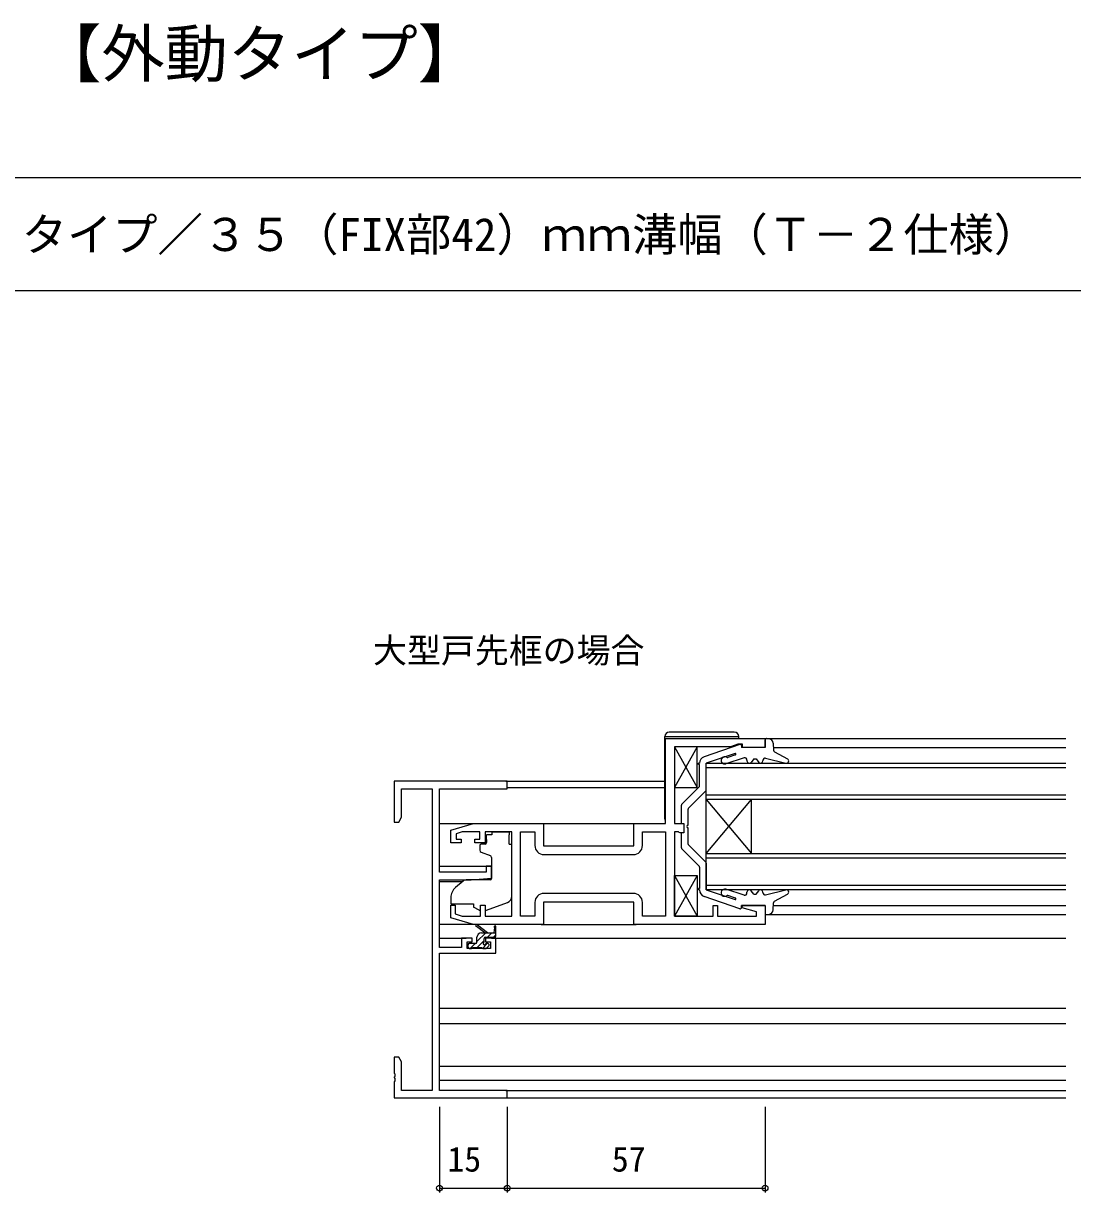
# Model space of a CAD drawing. Units: millimetres, scale not verified. Extents: x -437 to 438, y -281 to 278.
# Drawn here: x -168.8 to 63.2, y 19.6 to 278.3 of the extents above; entities that cross this region are included whole.
import ezdxf
from ezdxf.enums import TextEntityAlignment as Align

# ---------------------------------------------------------------- set-up
doc = ezdxf.new("R2010")
doc.units = ezdxf.units.MM
doc.header["$LTSCALE"] = 2
for name, color, linetype in [('0-1_USER1', 3, 'Continuous'), ('0-2_YKK_11', 7, 'Continuous'), ('0-3_YKK_12', 2, 'Continuous'), ('0-4_YKK_13', 4, 'Continuous'), ('0-6_YKK_D', 6, 'Continuous'), ('0-7_YKK_ZWAK', 7, 'Continuous')]:
    doc.layers.add(name, color=color, linetype=linetype)
doc.styles.add('ＭＳ ゴシック', font='')
doc.styles.get('ＭＳ ゴシック').set_extended_font_data('MS Gothic')

msp = doc.modelspace()

# ---------------------------------------------------------------- linework, layer by layer
at = {"layer": '0-2_YKK_11'}
for p, q in [((-53.7, 94.4), (-33.9, 94.4)), ((-33.9, 85.8), (-53.7, 85.8))]:
    msp.add_line(p, q, dxfattribs=at)
for points in [[(-4.8, 78.9), (-33.8, 78.9), (-33.8, 83.9), (-53.8, 83.9), (-53.8, 78.9), (-69.3, 78.9), (-74.3, 80.4), (-74.3, 83.2), (-73.3, 83.2), (-73.3, 81.248), (-71.805, 80.8), (-67.7, 80.8), (-67.7, 83.2), (-66.7, 83.2), (-66.7, 80.8), (-60.8, 80.8), (-60.8, 99.4), (-66.7, 99.4), (-66.7, 97), (-69, 97), (-69, 97.8), (-67.9, 97.8), (-67.9, 99.4), (-71.805, 99.4), (-73.1, 99.012), (-73.1, 97.8), (-72, 97.8), (-72, 97), (-74.3, 97), (-74.3, 99.8), (-69.3, 101.3), (-53.8, 101.3), (-53.8, 96.3), (-33.8, 96.3), (-33.8, 101.3), (-26.8, 101.3), (-26.8, 120.1), (-4.8, 120.1), (-4.8, 118.1), (-9.8, 118.1)], [(-9.8, 118.1), (-9.8, 118.8), (-10.8, 118.8), (-12.448, 118.2), (-24.8, 118.2), (-24.8, 101.3), (-22.8, 101.3), (-22.8, 99.2), (-23.6, 99.2), (-23.773, 99.3), (-23.946, 99.4), (-24.8, 99.4), (-24.8, 80.8), (-16.3, 80.8), (-16.3, 83.1), (-15.3, 83.1), (-15.3, 80.8), (-6.7, 80.8), (-6.7, 81.739), (-9.829, 82.578), (-9.761, 83.1), (-4.8, 83.1), (-4.8, 78.9)], [(-76.8, 108.97), (-61.8, 108.97), (-61.8, 110.6), (-86.8, 110.6), (-86.8, 101.6), (-85.8, 101.6), (-85.17, 102.691), (-85.17, 108.97), (-78.43, 108.97)], [(-78.43, 108.97), (-78.43, 42.23), (-85.17, 42.23), (-85.17, 48.509), (-85.8, 49.6), (-86.8, 49.6), (-86.8, 46.058), (-86.68, 45.875), (-86.68, 45.325), (-86.8, 45.142), (-86.8, 45.058), (-86.68, 44.875), (-86.68, 44.325), (-86.8, 44.142), (-86.8, 40.6), (-61.8, 40.6), (-61.8, 42.23), (-76.8, 42.23), (-76.8, 72.6), (-64.3, 72.6), (-64.3, 75.9), (-66.6, 75.9), (-66.6, 75.1), (-65.5, 75.1), (-65.5, 73.6), (-70.7, 73.6), (-70.7, 75.1), (-69.6, 75.1), (-69.6, 75.9), (-71.9, 75.9), (-71.9, 73.8), (-76.8, 73.8), (-76.8, 88.8), (-69.8, 88.8), (-65.3, 89.194), (-65.3, 91.8), (-66.5, 91.8), (-66.5, 90.5), (-76.8, 90.5), (-76.8, 108.97)], [(-55.7, 83.8), (-55.7, 80.8), (-58.9, 80.8), (-58.9, 99.4), (-55.7, 99.4), (-55.7, 96.4)], [(-31.9, 96.4), (-31.9, 99.4), (-26.8, 99.4), (-26.8, 80.8), (-31.9, 80.8), (-31.9, 83.8)]]:
    msp.add_lwpolyline(points, dxfattribs=at)
for centre, start, end in [((-53.7, 96.4), 180.00001, 269.99999), ((-33.9, 96.4), 270.00001, 359.99999), ((-53.7, 83.8), 90.00001, 179.99999), ((-33.9, 83.8), 0.00001, 89.99999)]:
    msp.add_arc(centre, 2, start, end, dxfattribs=at)
at = {"layer": '0-3_YKK_12'}
for p, q in [((-5.1, 120.1), (61.7, 120.1)), ((-2.99, 118.1), (61.7, 118.1)), ((61.7, 113.6), (-17.8, 113.6)), ((-62.1, 110.6), (-27, 110.6)), ((-61.8, 109.2), (-27, 109.2)), ((-17.8, 107.6), (61.7, 107.6)), ((-17.8, 94.6), (-17.8, 106.6)), ((-17.8, 94.6), (-7.8, 106.6)), ((-17.8, 106.6), (-7.8, 94.6)), ((-7.8, 94.6), (-7.8, 106.6)), ((-76.8, 101.3), (-69.227, 101.3)), ((-54.3, 101.3), (-33.3, 101.3)), ((61.7, 93.6), (-17.8, 93.6)), ((-76.8, 91.8), (-65.3, 91.8)), ((-76.8, 88.4), (-71.677, 88.4)), ((-17.8, 87.6), (61.7, 87.6)), ((-2.99, 83.1), (61.7, 83.1)), ((-4.8, 81.1), (61.7, 81.1)), ((-76.8, 75.9), (-70.9, 75.9)), ((-65.3, 75.9), (61.7, 75.9)), ((-76.8, 60.4), (61.7, 60.4)), ((-76.8, 57), (61.7, 57)), ((-76.8, 44.5), (61.7, 44.5)), ((-62.1, 42.23), (61.7, 42.23)), ((-62.1, 40.6), (61.7, 40.6))]:
    msp.add_line(p, q, dxfattribs=at)
for points in [[(61.7, 106.6), (-17.8, 106.6), (-17.8, 114.6), (61.7, 114.6)], [(61.7, 86.6), (-17.8, 86.6), (-17.8, 94.6), (61.7, 94.6)]]:
    msp.add_lwpolyline(points, dxfattribs=at)
at = {"layer": '0-4_YKK_13'}
for p, q in [((-27, 120.5), (-10.6, 120.5)), ((-27, 102.3), (-27, 120.5)), ((-11.6, 121.5), (-26, 121.5)), ((-10.6, 120.1), (-10.6, 120.5)), ((-4.8, 118.1), (-4.8, 119.777)), ((-4.465, 120.075), (-3.916, 120.009)), ((-3.035, 119.063), (-2.962, 117.511)), ((-24.8, 118.2), (-19.8, 109.2)), ((-19.8, 118.2), (-24.8, 109.2)), ((-10.398, 118.784), (-18.291, 116.047)), ((-11.449, 116.749), (-17.8, 114.628)), ((-11.346, 116.433), (-13.054, 115.888)), ((-10, 118.5), (-10, 118.1)), ((-4.8, 118.1), (-10, 118.1)), ((-2.7, 117.095), (0.182, 115.542)), ((-19.5, 114.33), (-19.5, 114.63)), ((-19.3, 114.63), (-19.5, 114.63)), ((-19.3, 114.33), (-19.5, 114.33)), ((-19.3, 114.63), (-19.3, 114.63)), ((-19.3, 114.63), (-19.3, 114.63)), ((-19.3, 109.591), (-19.3, 114.33)), ((-17.8, 108.725), (-17.8, 114.628)), ((-9.452, 115.777), (-13.498, 114.487)), ((-8.8, 115.301), (-8.8, 115.1)), ((-7.3, 115.6), (-7.9, 114.8)), ((-7.3, 115.6), (-6.8, 115.6)), ((-6.8, 115.6), (-6.2, 114.8)), ((-5.3, 115.223), (-5.3, 115.1)), ((-4.682, 115.709), (-0.173, 114.616)), ((-19.388, 109.379), (-23.212, 105.554)), ((-17.888, 108.513), (-21.712, 104.688)), ((-23.3, 101.3), (-23.3, 105.342)), ((-21.8, 100.9), (-21.8, 104.476)), ((-65.2, 98.73), (-66.37, 98.73)), ((-66.37, 97.73), (-66.37, 98.73)), ((-65.2, 99.4), (-61.4, 99.4)), ((-65.2, 99.4), (-65.2, 98.73)), ((-61.4, 99.4), (-61.4, 98.73)), ((-61.4, 97.73), (-61.4, 98.73)), ((-23.3, 95.859), (-23.3, 99.2)), ((-21.8, 96.725), (-21.8, 100.3)), ((-67.9, 96.43), (-67.9, 95.38)), ((-66.67, 96.73), (-67.6, 96.73)), ((-66.37, 97.73), (-66.37, 97.03)), ((-61.4, 96.73), (-61.4, 97.73)), ((-61.4, 96.73), (-60.8, 96.73)), ((-60.8, 85.175), (-60.8, 96.73)), ((-17.888, 92.688), (-21.712, 96.513)), ((-67.571, 94.91), (-65.571, 94.182)), ((-65.3, 93.734), (-65.3, 89.127)), ((-19.388, 91.822), (-23.212, 95.646)), ((-19.3, 91.61), (-19.3, 86.871)), ((-17.8, 92.476), (-17.8, 86.573)), ((-71.537, 88.547), (-73.228, 87.128)), ((-65.517, 88.828), (-70.903, 88.781)), ((-24.8, 89.8), (-19.8, 80.8)), ((-19.8, 89.8), (-24.8, 80.8)), ((-19.5, 86.871), (-19.5, 86.571)), ((-19.3, 86.871), (-19.5, 86.871)), ((-19.3, 86.571), (-19.5, 86.571)), ((-19.3, 86.571), (-19.3, 86.571)), ((-19.3, 86.571), (-19.3, 86.571)), ((-17.8, 86.573), (-11.384, 84.431)), ((-9.452, 85.424), (-13.498, 86.714)), ((-8.8, 85.9), (-8.8, 86.1)), ((-7.3, 85.6), (-7.9, 86.4)), ((-7.3, 85.6), (-6.8, 85.6)), ((-6.8, 85.6), (-6.2, 86.4)), ((-5.3, 85.978), (-5.3, 86.1)), ((-4.682, 85.492), (-0.173, 86.585)), ((-2.7, 84.106), (0.182, 85.659)), ((-74.3, 84.83), (-74.3, 83.53)), ((-69.3, 83.23), (-69.3, 82.733)), ((-66.428, 82.089), (-61.791, 83.764)), ((-10.398, 82.417), (-18.291, 85.154)), ((-11.346, 84.768), (-13.054, 85.313)), ((-4.8, 83.1), (-10, 83.1)), ((-10, 82.7), (-10, 83.1)), ((-4.8, 83.1), (-4.8, 81.424)), ((-3.035, 82.138), (-2.962, 83.69)), ((-67.994, 82.124), (-69.3, 82.733)), ((-4.465, 81.126), (-3.916, 81.191)), ((-69.227, 78.9), (-76.8, 78.9)), ((-66.8, 77.1), (-68.619, 78.501)), ((-66.2, 77.1), (-68.418, 78.783)), ((-64.6, 78.226), (-64.799, 77.1)), ((-64.3, 76.4), (-64.3, 78.399)), ((-54.3, 78.9), (-33.3, 78.9)), ((-68.5, 75.133), (-66.533, 77.1)), ((-68.5, 75), (-68.5, 76.1)), ((-68.486, 73.8), (-66.9, 75.386)), ((-68.344, 76.636), (-68.036, 76.944)), ((-67.5, 77.1), (-64.3, 77.1)), ((-66.9, 75.161), (-66.9, 75.8)), ((-66.6, 76.1), (-64.6, 76.1)), ((-66.186, 76.1), (-65.186, 77.1)), ((-64.839, 76.1), (-64.3, 76.639)), ((-70.5, 74.4), (-70.5, 73.9)), ((-70.484, 74.496), (-70.296, 74.684)), ((-68.8, 74.7), (-70.2, 74.7)), ((-70.2, 73.6), (-69.7, 73.6)), ((-70.033, 73.6), (-68.933, 74.7)), ((-69.5, 73.8), (-67.4, 73.8)), ((-67.308, 73.631), (-66.239, 74.7)), ((-67.2, 73.6), (-66.6, 73.6)), ((-66.1, 74.7), (-66.439, 74.7)), ((-66.388, 73.688), (-65.888, 74.188)), ((61.7, 47.5), (-76.8, 47.5))]:
    msp.add_line(p, q, dxfattribs=at)
for points in [[(-19.8, 118.2), (-24.8, 118.2), (-24.8, 109.2), (-19.8, 109.2)], [(-19.8, 80.8), (-24.8, 80.8), (-24.8, 89.8), (-19.8, 89.8)]]:
    msp.add_lwpolyline(points, close=True, dxfattribs=at)
msp.add_lwpolyline([(-74.3, 83.53), (-69.3, 83.53), (-69.3, 83.23)], dxfattribs=at)
for centre, radius, start, end in [((-26, 120.5), 1, 90, 180), ((-11.6, 120.5), 1, 0, 90), ((-4.5, 119.777), 0.3, 83.21997, 180), ((-4.034, 119.016), 1, 2.68232, 83.21997), ((-11.396, 116.591), 0.166, 287.68045, 108.46873), ((-10.3, 118.5), 0.3, 0, 109.12451), ((-2.463, 117.535), 0.5, 182.68232, 241.68758), ((-17.8, 114.63), 1.5, 109.12451, 180), ((-13.741, 115.249), 0.8, 57.20165, 287.68045), ((-13.146, 116.174), 0.3, 237.20165, 287.68045), ((-9.3, 115.301), 0.5, 0, 107.68045), ((-8.3, 115.1), 0.5, 180, 323.1301), ((-5.8, 115.1), 0.5, 216.8699, 360), ((-4.8, 115.223), 0.5, 76.37961, 180), ((-0.055, 115.102), 0.5, 256.37961, 61.68758), ((-19.6, 109.591), 0.3, 315, 0), ((-18.1, 108.725), 0.3, 315, 359.99985), ((-23, 105.342), 0.3, 135, 180), ((-21.5, 104.476), 0.3, 135, 180), ((-26.5, 102.3), 0.5, 180, 233.1301), ((-21.8, 100.6), 0.3, 90, 270), ((-67.6, 96.43), 0.3, 90, 180), ((-66.67, 97.03), 0.3, 270, 0), ((-23, 95.859), 0.3, 180, 225), ((-21.5, 96.725), 0.3, 180, 225), ((-67.4, 95.38), 0.5, 180, 250), ((-65.8, 93.734), 0.5, 0, 70), ((-19.6, 91.61), 0.3, 360, 45), ((-18.1, 92.476), 0.3, 0.00015, 45), ((-70.894, 87.781), 1, 90.5, 130), ((-65.6, 89.127), 0.3, 270.5, 0), ((-71.3, 84.83), 3, 130, 180), ((-17.8, 86.571), 1.5, 180, 250.87549), ((-13.741, 85.951), 0.8, 72.31955, 302.79835), ((-9.3, 85.9), 0.5, 252.31955, 0), ((-8.3, 86.1), 0.5, 36.8699, 180), ((-5.8, 86.1), 0.5, 0, 143.1301), ((-4.8, 85.978), 0.5, 180, 283.62039), ((-0.055, 86.099), 0.5, 298.31242, 103.62039), ((-62.3, 85.175), 1.5, 289.85326, 0), ((-13.146, 85.027), 0.3, 72.31955, 122.79835), ((-11.396, 84.61), 0.166, 251.53127, 72.31955), ((-2.463, 83.666), 0.5, 118.31242, 177.31769), ((-67.571, 83.03), 1, 245, 262.59308), ((-66.768, 83.03), 1, 273.88684, 289.85326), ((-10.3, 82.7), 0.3, 250.87549, 0), ((-4.5, 81.424), 0.3, 180, 276.78003), ((-4.034, 82.185), 1, 276.78003, 357.31769), ((-68.6, 78.7), 0.2, 24.41711, 264.41711), ((-64.5, 78.399), 0.2, 360, 240), ((-67.5, 76.1), 1, 90, 180), ((-67.2, 75.161), 0.3, 303.05573, 360), ((-66.6, 75.8), 0.3, 90, 180), ((-64.6, 76.4), 0.3, 270, 360), ((-70.2, 74.4), 0.3, 90, 180), ((-70.2, 73.9), 0.3, 180, 270), ((-69.7, 73.8), 0.2, 270, 360), ((-68.8, 75), 0.3, 270, 360), ((-67.2, 73.8), 0.2, 180, 270), ((-66.9, 74.7), 0.25, 123.05573, 326.94427), ((-66.439, 74.4), 0.3, 90, 146.94427), ((-66.6, 73.9), 0.3, 270, 315), ((-66.1, 74.4), 0.3, 315, 90)]:
    msp.add_arc(centre, radius, start, end, dxfattribs=at)
at = {"layer": '0-6_YKK_D'}
for p, q in [((-76.8, 38.6), (-76.8, 19.6)), ((-61.8, 38.6), (-61.8, 19.6)), ((-61.8, 38.6), (-61.8, 19.6)), ((-4.8, 38.6), (-4.8, 19.6)), ((-76.8, 20.6), (-61.8, 20.6)), ((-61.8, 20.6), (-4.8, 20.6))]:
    msp.add_line(p, q, dxfattribs=at)
for centre in [(-76.8, 20.6), (-61.8, 20.6), (-61.8, 20.6), (-4.8, 20.6)]:
    msp.add_circle(centre, 0.637, dxfattribs=at)
at = {"layer": '0-7_YKK_ZWAK'}
for p, q in [((438.2, 244.1), (-436.8, 244.1)), ((438.2, 219.1), (-436.8, 219.1))]:
    msp.add_line(p, q, dxfattribs=at)

# ---------------------------------------------------------------- texts
at = {"layer": '0-1_USER1', "style": 'ＭＳ ゴシック'}
for s, height, p in [('EXIMA31 1000Pa ガスケット仕様 片引き窓 【外動タイプ】', 10.26, (-438.152, 263.384)), ('片引き窓 【外動タイプ】 Ｆタイプ／３５（FIX部42）ｍｍ溝幅（Ｔ－２仕様）', 7.331, (-299.107, 225.731)), ('大型戸先框の場合', 5.499, (-91.482, 135.165))]:
    msp.add_text(s, height=height, dxfattribs=at).set_placement(p, align=Align.BOTTOM_LEFT)
at = {"layer": '0-6_YKK_D', "style": 'ＭＳ ゴシック'}
for s, p in [('15', (-75.053, 22.6)), ('57', (-38.691, 22.6))]:
    msp.add_text(s, height=5.499, dxfattribs=at).set_placement(p, align=Align.BOTTOM_LEFT)

doc.saveas('drawing.dxf')
